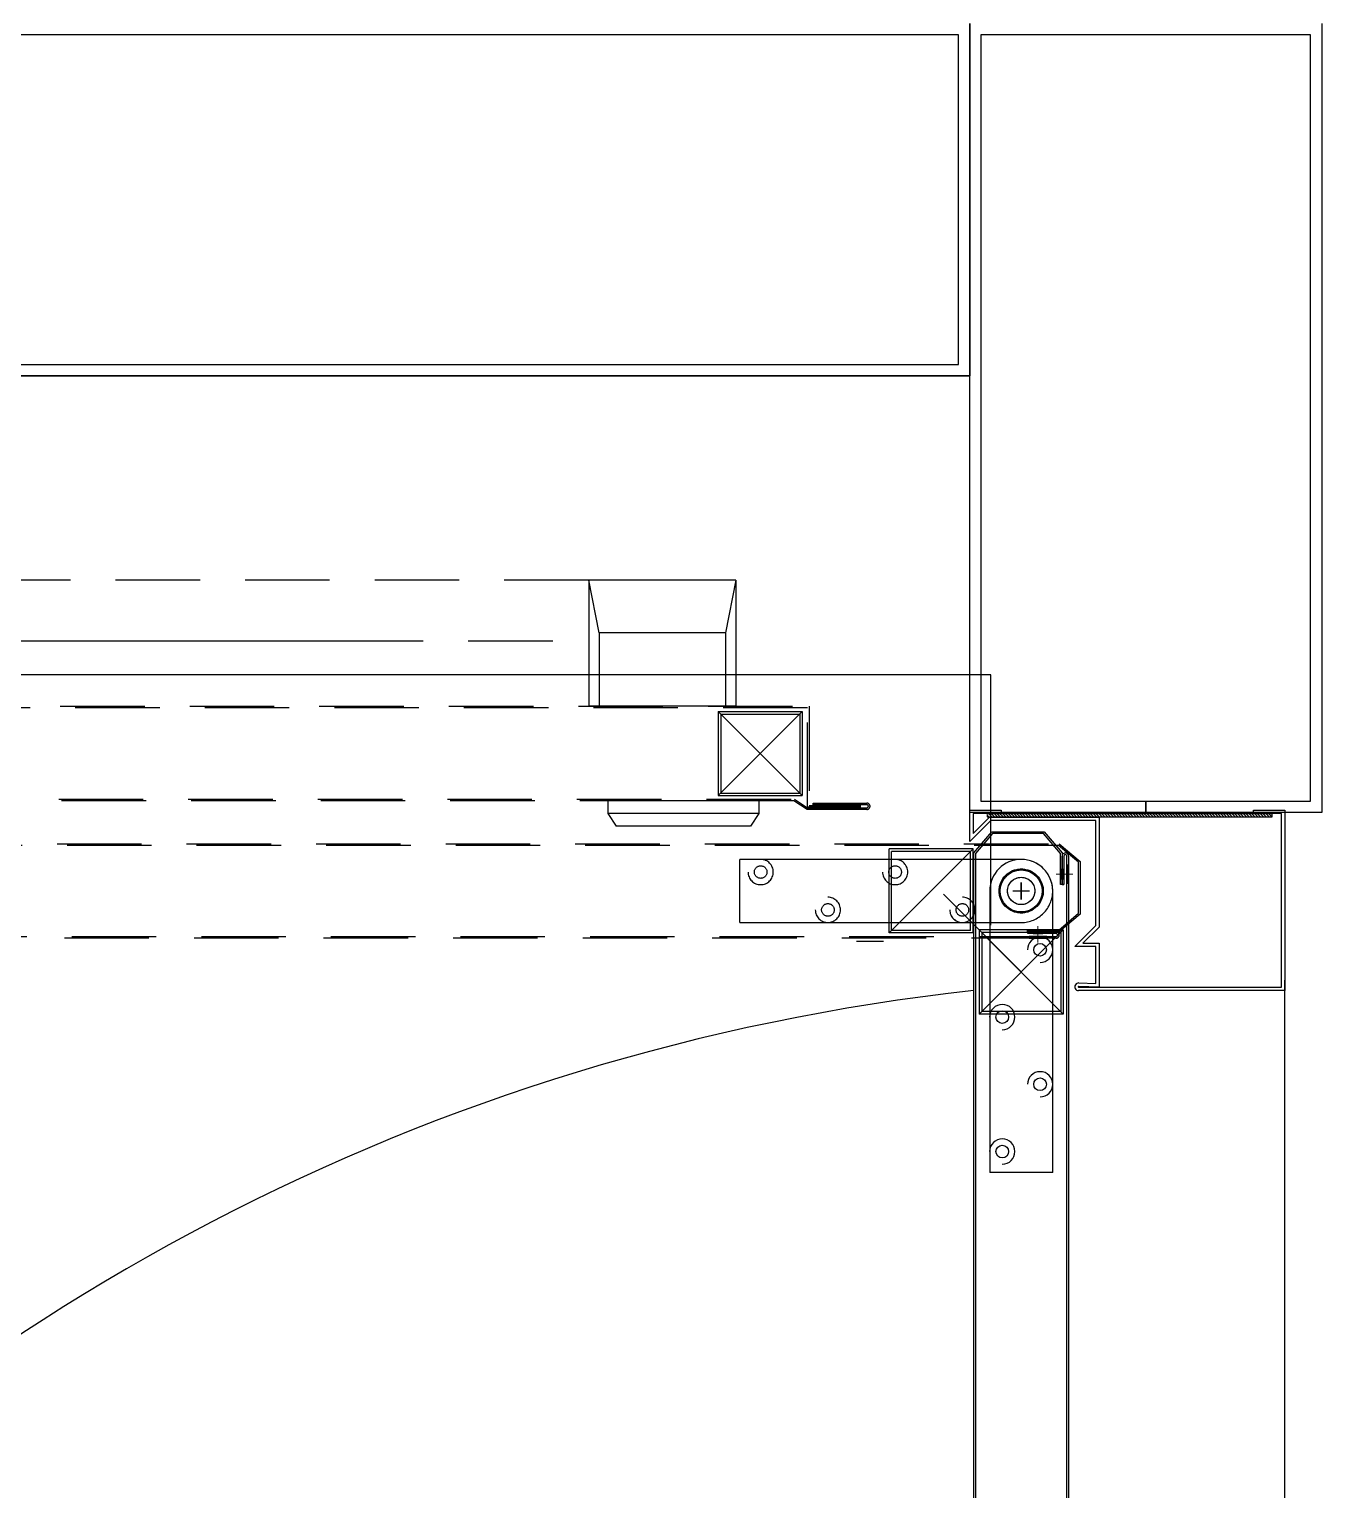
# Model space of a CAD drawing. Header units: millimetres. Extents: x -168200 to 672800, y -7409 to 118800.
# Drawn here: x 267741 to 268200, y 65205 to 65723 of the extents above; entities that cross this region are included whole.
import ezdxf

# ---------------------------------------------------------------- set-up
doc = ezdxf.new("R2010")
doc.units = ezdxf.units.MM
doc.header["$LTSCALE"] = 200
doc.linetypes.add('CENTER', pattern=[50.8, 31.75, -6.35, 6.35, -6.35])
doc.linetypes.add('HID', pattern=[2.3, 1.5, -0.8])
doc.layers.add('1 BA', color=9, linetype='Continuous')

msp = doc.modelspace()

# ---------------------------------------------------------------- linework, layer by layer
at = {"layer": '1 BA'}
for p, q in [((268075, 65445), (268075, 65725)), ((268075, 65725), (268075, 65600)), ((268200, 65725), (268200, 65445)), ((268071, 65721), (259404, 65721)), ((268071, 65604), (268071, 65721)), ((268196, 65721), (268079, 65721)), ((268079, 65721), (268079, 65449)), ((268196, 65449), (268196, 65721)), ((259404, 65604), (268071, 65604)), ((268075, 65600), (259400, 65600)), ((267284.3, 65600), (268075, 65600)), ((268082.46, 65493.87), (267325.33, 65493.87)), ((268082.46, 65405.02), (268082.46, 65493.87)), ((268079, 65449), (268137.5, 65449)), ((268137.5, 65445), (268137.5, 65449)), ((268137.5, 65449), (268196, 65449)), ((268137.5, 65449), (268137.5, 65445)), ((268075, 65434.65), (268075, 65445.83)), ((268075, 65445.83), (268086.19, 65445.83)), ((268200, 65445), (268075, 65445)), ((268086.19, 65444.64), (268076.19, 65444.64)), ((268076.19, 65444.64), (268076.19, 65437.53)), ((268076.19, 65437.53), (268081.97, 65443.3)), ((268081.19, 65444.64), (268182.42, 65444.64)), ((268081.19, 65443.45), (268182.42, 65443.45)), ((268081.97, 65443.3), (268120.95, 65443.3)), ((268086.19, 65445.83), (268086.19, 65444.64)), ((268120.95, 65443.3), (268120.95, 65404.31)), ((268175.7, 65444.64), (268175.7, 65445.83)), ((268175.7, 65445.83), (268186.89, 65445.83)), ((268185.7, 65444.64), (268175.7, 65444.64)), ((268182.42, 65443.45), (268182.42, 65444.64)), ((268185.7, 65382.97), (268185.7, 65444.64)), ((268186.89, 65445.83), (268186.89, 65381.77)), ((268082.46, 65442.1), (268075, 65434.65)), ((268076.49, 65430.61), (268082.83, 65438.07)), ((268119.76, 65442.1), (268082.46, 65442.1)), ((268082.83, 65438.07), (268101.48, 65438.07)), ((268101.48, 65438.07), (268107.82, 65430.61)), ((268119.76, 65404.81), (268119.76, 65442.1)), ((268083.08, 65437.47), (268077.09, 65430.36)), ((268101.17, 65437.47), (268083.08, 65437.47)), ((268107.23, 65430.42), (268101.17, 65437.47)), ((268076.49, 64590.41), (268076.49, 65430.61)), ((268077.09, 65430.36), (268077.09, 64591.01)), ((268107.23, 65419.42), (268107.23, 65430.42)), ((268107.82, 65430.61), (268107.82, 65419.42)), ((268107.82, 65419.42), (268107.82, 65429.49)), ((268108.42, 65429.49), (268108.42, 65419.42)), ((268109.46, 64595.65), (268109.46, 65429.45)), ((268110.06, 65429.42), (268110.06, 64595.83)), ((268107.82, 65424.76), (268107.23, 65424.76)), ((268107.23, 65424.76), (268107.23, 65421.4)), ((268107.82, 65421.4), (268107.82, 65424.76)), ((268108.42, 65424.76), (268107.82, 65424.76)), ((268107.82, 65424.76), (268107.82, 65421.4)), ((268108.42, 65421.4), (268108.42, 65424.76)), ((268110.06, 65426.25), (268109.46, 65426.25)), ((268109.46, 65426.25), (268109.46, 65419.91)), ((268110.06, 65419.91), (268110.06, 65426.25)), ((268093.28, 65414.13), (268093.28, 65420.1)), ((268107.23, 65421.4), (268107.82, 65421.4)), ((268107.82, 65419.42), (268107.23, 65419.42)), ((268107.82, 65419.35), (268107.23, 65419.35)), ((268107.82, 65421.4), (268108.42, 65421.4)), ((268108.42, 65419.42), (268107.82, 65419.42)), ((268107.82, 65419.35), (268108.42, 65419.35)), ((268109.46, 65419.91), (268110.06, 65419.91)), ((268082.09, 65417.11), (268082.09, 65317.16)), ((268090.29, 65417.11), (268096.26, 65417.11)), ((268104.46, 65317.16), (268104.46, 65417.11)), ((268108.19, 65403.26), (268078.36, 65403.26)), ((268078.36, 65403.26), (268078.36, 65373.42)), ((268108.19, 65373.42), (268078.36, 65403.26)), ((268078.36, 65373.42), (268108.19, 65403.26)), ((268107.3, 65402.36), (268079.25, 65402.36)), ((268079.25, 65402.36), (268079.25, 65374.32)), ((268107.3, 65402.36), (268107.3, 65374.32)), ((268108.19, 65403.26), (268108.19, 65373.42)), ((268112.3, 65397.35), (268119.76, 65404.81)), ((268120.95, 65404.31), (268115.18, 65398.54)), ((268119.76, 65397.35), (268112.3, 65397.35)), ((268115.18, 65398.54), (268120.95, 65398.54)), ((268119.76, 65384.21), (268119.76, 65397.35)), ((268120.95, 65398.54), (268120.95, 65382.97)), ((268113.64, 65382.97), (268185.7, 65382.97)), ((268186.89, 65381.77), (268113.64, 65381.77)), ((268120.95, 65382.97), (268113.65, 65383.26)), ((268113.71, 65384.45), (268119.76, 65384.21)), ((268186.89, 62419.06), (268186.89, 65385.41)), ((268108.19, 65373.42), (268078.36, 65373.42)), ((268107.3, 65374.32), (268079.25, 65374.32)), ((268104.46, 65317.16), (268082.09, 65317.16))]:
    msp.add_line(p, q, dxfattribs=at)
at = {"layer": '1 BA', "linetype": 'HID', "ltscale": 0.1}
for p, q in [((267939.75, 65527.44), (267374.47, 65527.44)), ((267574.98, 65505.92), (267939.75, 65505.92)), ((267338.08, 65482.68), (268018, 65482.68)), ((267338.08, 65482.68), (268018, 65482.68)), ((268017.41, 65482.09), (267338.08, 65482.09)), ((268017.41, 65482.09), (267338.08, 65482.09)), ((268017.41, 65446.88), (268017.41, 65482.09)), ((268017.41, 65446.88), (268017.41, 65482.09)), ((268018, 65482.68), (268018, 65447.48)), ((268018, 65482.68), (268018, 65447.48)), ((268012.59, 65449.12), (267336.96, 65449.12)), ((268012.59, 65449.12), (267336.96, 65449.12)), ((267337.56, 65449.71), (268012.76, 65449.71)), ((267337.56, 65449.71), (268012.76, 65449.71)), ((268017.23, 65446.06), (268012.59, 65449.12)), ((268017.23, 65446.06), (268012.59, 65449.12)), ((268012.76, 65449.71), (268017.41, 65446.66)), ((268012.76, 65449.71), (268017.41, 65446.66)), ((268038.49, 65446.06), (268017.23, 65446.06)), ((268038.49, 65446.06), (268017.23, 65446.06)), ((268036.06, 65446.88), (268017.41, 65446.88)), ((268036.06, 65446.88), (268017.41, 65446.88)), ((268017.41, 65446.66), (268038.49, 65446.66)), ((268017.41, 65446.66), (268038.49, 65446.66)), ((268018, 65447.48), (268036.06, 65447.48)), ((268018, 65447.48), (268036.06, 65447.48)), ((268019.47, 65447.7), (268019.47, 65448.3)), ((268019.47, 65448.3), (268038.49, 65448.3)), ((268019.47, 65447.7), (268019.47, 65448.3)), ((268019.47, 65448.3), (268038.49, 65448.3)), ((268038.49, 65447.7), (268019.47, 65447.7)), ((268038.49, 65447.7), (268019.47, 65447.7)), ((268036.06, 65447.48), (268036.06, 65446.88)), ((268036.06, 65447.48), (268036.06, 65446.88)), ((267336.96, 65433.9), (268106.77, 65433.9)), ((267336.96, 65433.9), (268106.77, 65433.9)), ((268106.52, 65433.3), (267337.56, 65433.3)), ((268106.52, 65433.3), (267337.56, 65433.3)), ((268113.63, 65427.31), (268106.52, 65433.3)), ((268106.77, 65433.9), (268114.23, 65427.56)), ((268113.63, 65409.22), (268113.63, 65427.31)), ((268114.23, 65427.56), (268114.23, 65408.91)), ((268106.58, 65403.16), (268113.63, 65409.22)), ((268114.23, 65408.91), (268106.77, 65402.57)), ((268095.58, 65402.57), (268095.58, 65403.16)), ((268095.58, 65403.16), (268106.58, 65403.16)), ((268106.77, 65402.57), (268095.58, 65402.57)), ((268095.58, 65401.97), (268095.58, 65402.57)), ((268095.58, 65402.57), (268105.65, 65402.57)), ((268105.65, 65401.97), (268095.58, 65401.97)), ((267342.2, 65400.93), (268105.61, 65400.93)), ((268105.59, 65400.33), (267342.38, 65400.33))]:
    msp.add_line(p, q, dxfattribs=at)
at = {"layer": '1 BA', "linetype": 'HID'}
for p, q in [((267939.75, 65527.44), (267939.75, 65482.68)), ((267991.97, 65527.44), (267939.75, 65527.44)), ((267943.48, 65508.79), (267939.75, 65527.44)), ((267991.97, 65527.44), (267988.24, 65508.79)), ((267991.97, 65527.44), (267991.97, 65482.68)), ((267574.98, 65505.92), (267939.75, 65505.92)), ((267988.24, 65508.79), (267943.48, 65508.79)), ((267943.48, 65508.79), (267943.48, 65482.68)), ((267988.24, 65508.79), (267988.24, 65482.68)), ((267991.97, 65482.68), (267939.75, 65482.68)), ((267985.7, 65480.82), (267985.7, 65450.98)), ((267985.7, 65480.82), (268015.54, 65480.82)), ((268015.54, 65480.82), (267985.7, 65450.98)), ((268015.54, 65450.98), (267985.7, 65480.82)), ((267986.6, 65479.92), (267986.6, 65451.88)), ((267986.6, 65479.92), (268014.64, 65479.92)), ((268014.64, 65479.92), (268014.64, 65451.88)), ((268015.54, 65480.82), (268015.54, 65450.98)), ((267946.47, 65449.12), (267946.47, 65444.64)), ((268000.17, 65449.12), (267946.47, 65449.12)), ((267985.7, 65450.98), (268015.54, 65450.98)), ((267986.6, 65451.88), (268014.64, 65451.88)), ((268000.17, 65449.12), (268000.17, 65444.64)), ((268000.17, 65444.64), (267946.47, 65444.64)), ((267946.47, 65444.64), (267949.45, 65440.17)), ((268000.17, 65444.64), (267997.19, 65440.17)), ((267997.19, 65440.17), (267949.45, 65440.17)), ((268113.63, 65427.31), (268106.52, 65433.3)), ((268106.77, 65433.9), (268114.23, 65427.56)), ((268093.28, 65428.3), (267993.32, 65428.3)), ((267993.32, 65405.93), (267993.32, 65428.3)), ((268046.35, 65402.2), (268046.35, 65432.03)), ((268076.19, 65432.03), (268046.35, 65432.03)), ((268046.35, 65402.2), (268076.19, 65432.03)), ((268047.25, 65403.09), (268047.25, 65431.14)), ((268075.29, 65431.14), (268047.25, 65431.14)), ((268075.29, 65403.09), (268075.29, 65431.14)), ((268076.19, 65402.2), (268076.19, 65432.03)), ((268113.63, 65409.22), (268113.63, 65427.31)), ((268114.23, 65427.56), (268114.23, 65408.91)), ((268093.28, 65420.1), (268093.28, 65414.13)), ((268065.67, 65415.94), (268095.51, 65386.1)), ((268090.29, 65417.11), (268096.26, 65417.11)), ((268106.58, 65403.16), (268113.63, 65409.22)), ((268114.23, 65408.91), (268106.77, 65402.57)), ((267993.32, 65405.93), (268093.28, 65405.93)), ((268076.19, 65402.2), (268046.35, 65402.2)), ((268075.29, 65403.09), (268047.25, 65403.09)), ((268095.51, 65402.57), (268095.51, 65403.16)), ((268095.51, 65402.57), (268095.51, 65401.97)), ((268095.58, 65402.57), (268095.58, 65403.16)), ((268095.58, 65403.16), (268106.58, 65403.16)), ((268106.77, 65402.57), (268095.58, 65402.57)), ((268100.92, 65403.16), (268097.56, 65403.16)), ((268097.56, 65403.16), (268097.56, 65402.57)), ((268100.92, 65402.57), (268097.56, 65402.57)), ((268097.56, 65402.57), (268097.56, 65401.97)), ((268097.56, 65402.57), (268100.92, 65402.57)), ((268097.56, 65401.97), (268100.92, 65401.97)), ((268100.92, 65402.57), (268100.92, 65403.16)), ((268100.92, 65401.97), (268100.92, 65402.57)), ((268045.54, 65400.33), (268033.6, 65400.33)), ((268044.34, 65399.14), (268034.8, 65399.14)), ((268102.41, 65400.93), (268096.07, 65400.93)), ((268096.07, 65400.93), (268096.07, 65400.33)), ((268096.07, 65400.33), (268102.41, 65400.33)), ((268102.41, 65400.33), (268102.41, 65400.93))]:
    msp.add_line(p, q, dxfattribs=at)
at = {"layer": '1 BA', "lineweight": 5}
msp.add_line((268081.19, 65443.45), (268081.19, 65444.64), dxfattribs=at)
at = {"layer": '1 BA', "linetype": 'Continuous'}
for p, q in [((268081.19, 65444.05), (268081.8, 65443.45)), ((268081.61, 65444.64), (268082.8, 65443.45)), ((268082.62, 65444.64), (268083.81, 65443.45)), ((268083.62, 65444.64), (268084.81, 65443.45)), ((268084.62, 65444.64), (268085.82, 65443.45)), ((268085.63, 65444.64), (268086.82, 65443.45)), ((268086.63, 65444.64), (268087.83, 65443.45)), ((268087.64, 65444.64), (268088.83, 65443.45)), ((268088.64, 65444.64), (268089.84, 65443.45)), ((268089.65, 65444.64), (268090.84, 65443.45)), ((268090.65, 65444.64), (268091.85, 65443.45)), ((268091.66, 65444.64), (268092.85, 65443.45)), ((268092.66, 65444.64), (268093.86, 65443.45)), ((268093.67, 65444.64), (268094.86, 65443.45)), ((268094.67, 65444.64), (268095.87, 65443.45)), ((268095.68, 65444.64), (268096.87, 65443.45)), ((268096.68, 65444.64), (268097.88, 65443.45)), ((268097.69, 65444.64), (268098.88, 65443.45)), ((268098.69, 65444.64), (268099.89, 65443.45)), ((268099.7, 65444.64), (268100.89, 65443.45)), ((268100.7, 65444.64), (268101.9, 65443.45)), ((268101.71, 65444.64), (268102.9, 65443.45)), ((268102.71, 65444.64), (268103.9, 65443.45)), ((268103.72, 65444.64), (268104.91, 65443.45)), ((268104.72, 65444.64), (268105.91, 65443.45)), ((268105.73, 65444.64), (268106.92, 65443.45)), ((268106.73, 65444.64), (268107.92, 65443.45)), ((268107.74, 65444.64), (268108.93, 65443.45)), ((268108.74, 65444.64), (268109.93, 65443.45)), ((268109.75, 65444.64), (268110.94, 65443.45)), ((268110.75, 65444.64), (268111.94, 65443.45)), ((268111.75, 65444.64), (268112.95, 65443.45)), ((268112.76, 65444.64), (268113.95, 65443.45)), ((268113.76, 65444.64), (268114.96, 65443.45)), ((268114.77, 65444.64), (268115.96, 65443.45)), ((268115.77, 65444.64), (268116.97, 65443.45)), ((268116.78, 65444.64), (268117.97, 65443.45)), ((268117.78, 65444.64), (268118.98, 65443.45)), ((268118.79, 65444.64), (268119.98, 65443.45)), ((268119.79, 65444.64), (268120.99, 65443.45)), ((268120.8, 65444.64), (268121.99, 65443.45)), ((268121.8, 65444.64), (268123, 65443.45)), ((268122.81, 65444.64), (268124, 65443.45)), ((268123.81, 65444.64), (268125.01, 65443.45)), ((268124.82, 65444.64), (268126.01, 65443.45)), ((268125.82, 65444.64), (268127.02, 65443.45)), ((268126.83, 65444.64), (268128.02, 65443.45)), ((268127.83, 65444.64), (268129.03, 65443.45)), ((268128.84, 65444.64), (268130.03, 65443.45)), ((268129.84, 65444.64), (268131.03, 65443.45)), ((268130.85, 65444.64), (268132.04, 65443.45)), ((268131.85, 65444.64), (268133.04, 65443.45)), ((268132.86, 65444.64), (268134.05, 65443.45)), ((268133.86, 65444.64), (268135.05, 65443.45)), ((268134.87, 65444.64), (268136.06, 65443.45)), ((268135.87, 65444.64), (268137.06, 65443.45)), ((268136.87, 65444.64), (268138.07, 65443.45)), ((268137.88, 65444.64), (268139.07, 65443.45)), ((268138.88, 65444.64), (268140.08, 65443.45)), ((268139.89, 65444.64), (268141.08, 65443.45)), ((268140.89, 65444.64), (268142.09, 65443.45)), ((268141.9, 65444.64), (268143.09, 65443.45)), ((268142.9, 65444.64), (268144.1, 65443.45)), ((268143.91, 65444.64), (268145.1, 65443.45)), ((268144.91, 65444.64), (268146.11, 65443.45)), ((268145.92, 65444.64), (268147.11, 65443.45)), ((268146.92, 65444.64), (268148.12, 65443.45)), ((268147.93, 65444.64), (268149.12, 65443.45)), ((268148.93, 65444.64), (268150.13, 65443.45)), ((268149.94, 65444.64), (268151.13, 65443.45)), ((268150.94, 65444.64), (268152.14, 65443.45)), ((268151.95, 65444.64), (268153.14, 65443.45)), ((268152.95, 65444.64), (268154.15, 65443.45)), ((268153.96, 65444.64), (268155.15, 65443.45)), ((268154.96, 65444.64), (268156.16, 65443.45)), ((268155.97, 65444.64), (268157.16, 65443.45)), ((268156.97, 65444.64), (268158.16, 65443.45)), ((268157.98, 65444.64), (268159.17, 65443.45)), ((268158.98, 65444.64), (268160.17, 65443.45)), ((268159.99, 65444.64), (268161.18, 65443.45)), ((268160.99, 65444.64), (268162.18, 65443.45)), ((268162, 65444.64), (268163.19, 65443.45)), ((268163, 65444.64), (268164.19, 65443.45)), ((268164, 65444.64), (268165.2, 65443.45)), ((268165.01, 65444.64), (268166.2, 65443.45)), ((268166.01, 65444.64), (268167.21, 65443.45)), ((268167.02, 65444.64), (268168.21, 65443.45)), ((268168.02, 65444.64), (268169.22, 65443.45)), ((268169.03, 65444.64), (268170.22, 65443.45)), ((268170.03, 65444.64), (268171.23, 65443.45)), ((268171.04, 65444.64), (268172.23, 65443.45)), ((268172.04, 65444.64), (268173.24, 65443.45)), ((268173.05, 65444.64), (268174.24, 65443.45)), ((268174.05, 65444.64), (268175.25, 65443.45)), ((268175.06, 65444.64), (268176.25, 65443.45)), ((268176.06, 65444.64), (268177.26, 65443.45)), ((268177.07, 65444.64), (268178.26, 65443.45)), ((268178.07, 65444.64), (268179.27, 65443.45)), ((268179.08, 65444.64), (268180.27, 65443.45)), ((268180.08, 65444.64), (268181.28, 65443.45)), ((268181.09, 65444.64), (268182.28, 65443.45)), ((268182.09, 65444.64), (268182.42, 65444.32))]:
    msp.add_line(p, q, dxfattribs=at)
at = {"layer": '1 BA', "linetype": 'CENTER', "lineweight": 5, "ltscale": 0.1}
msp.add_line((268105.73, 65423.08), (268111.55, 65423.08), dxfattribs=at)
at = {"layer": '1 BA', "linetype": 'HID', "lineweight": 5, "ltscale": 0.1}
msp.add_line((268099.24, 65404.65), (268099.24, 65398.84), dxfattribs=at)
at = {"layer": '1 BA', "linetype": 'HID'}
for centre, radius in [((268000.78, 65423.83), 2.24), ((268048.52, 65423.83), 2.24), ((268093.28, 65417.11), 7.83), ((268093.28, 65417.11), 7.46), ((268093.28, 65417.11), 4.85), ((268024.65, 65410.4), 2.24), ((268072.39, 65410.4), 2.24)]:
    msp.add_circle(centre, radius, dxfattribs=at)
at = {"layer": '1 BA'}
for centre, radius in [((268093.28, 65417.11), 7.83), ((268093.28, 65417.11), 7.46), ((268093.28, 65417.11), 4.85), ((268099.99, 65396.23), 2.24), ((268086.56, 65372.36), 2.24), ((268099.99, 65348.49), 2.24), ((268086.56, 65324.62), 2.24)]:
    msp.add_circle(centre, radius, dxfattribs=at)
at = {"layer": '1 BA', "linetype": 'HID', "ltscale": 0.1}
for centre, radius, start in [((268038.49, 65447.18), 1.12, 270), ((268038.49, 65447.18), 1.12, 270), ((268038.49, 65447.18), 0.522, 270), ((268038.49, 65447.18), 0.522, 270), ((268105.65, 65401.45), 1.12, 266.5834), ((268105.65, 65401.45), 0.522, 264.9977)]:
    msp.add_arc(centre, radius, start, 90, dxfattribs=at)
at = {"layer": '1 BA', "linetype": 'HID'}
for centre, radius, start in [((268000.78, 65423.83), 4.48, 180), ((268048.52, 65423.83), 4.48, 180), ((268093.28, 65417.11), 11.19, 270), ((268024.65, 65410.4), 4.48, 180), ((268072.39, 65410.4), 4.48, 180)]:
    msp.add_arc(centre, radius, start, 90, dxfattribs=at)
at = {"layer": '1 BA'}
for centre, radius, start, end in [((268093.28, 65417.11), 11.19, 0, 180), ((268108.94, 65429.49), 1.12, 356.5834, 180), ((268108.94, 65429.49), 0.522, 354.9977, 180), ((268164.65, 65413.41), 827.7, 179.74341, 263.88556), ((268099.99, 65396.23), 4.48, 270, 180), ((268160.57, 64618.93), 767.47, 96.2898, 263.48044), ((268113.64, 65383.11), 1.34, 86.8836, 270), ((268113.64, 65383.11), 0.149, 85.3254, 270), ((268086.56, 65372.36), 4.48, 270, 180), ((268099.99, 65348.49), 4.48, 270, 180), ((268086.56, 65324.62), 4.48, 270, 180)]:
    msp.add_arc(centre, radius, start, end, dxfattribs=at)

doc.saveas('drawing.dxf')
